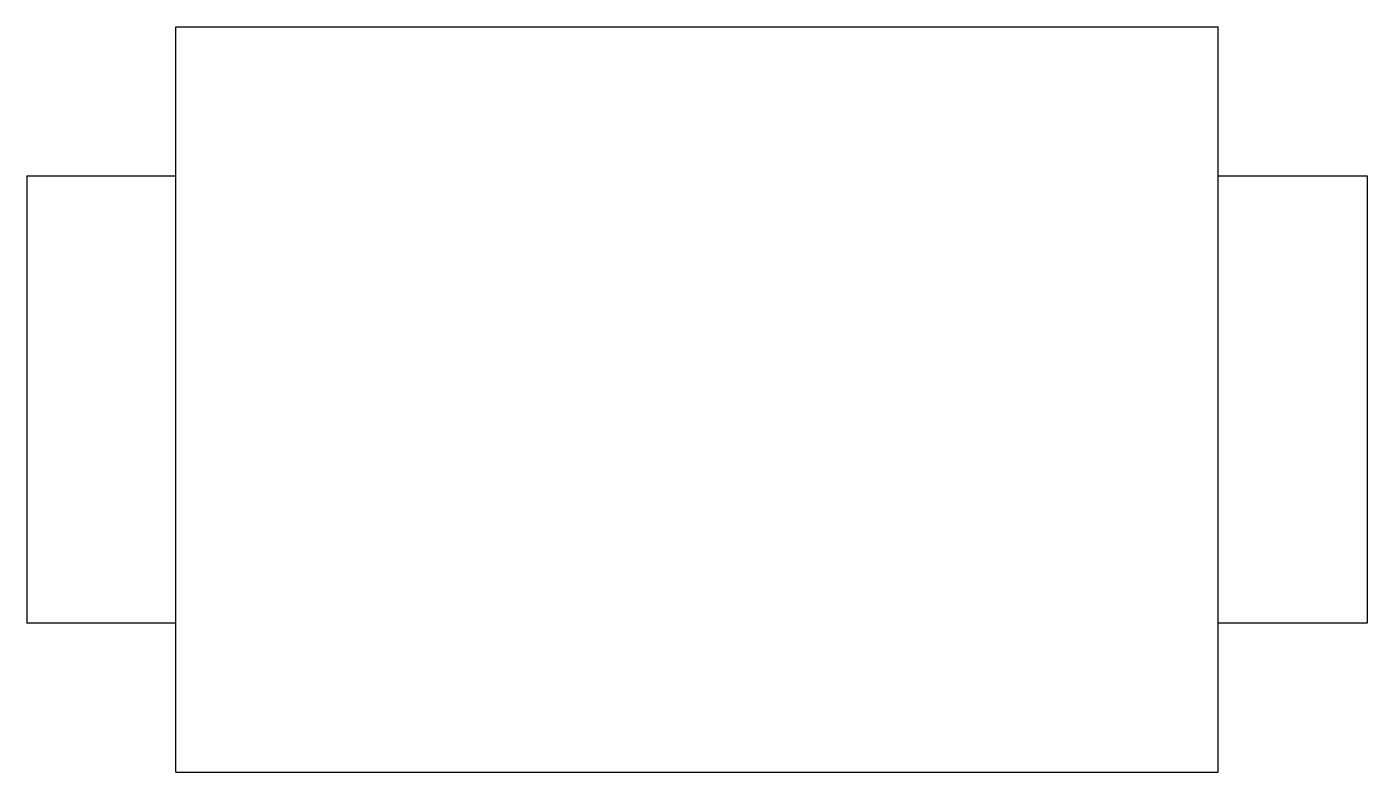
# Model space of a CAD drawing. Header units: metres. Extents: x -9 to 9, y 0 to 10.
import ezdxf

# ---------------------------------------------------------------- set-up
doc = ezdxf.new("R2010")
doc.units = ezdxf.units.M

msp = doc.modelspace()

# ---------------------------------------------------------------- linework, layer by layer
for points in [[(-7, 10), (-6.72, 10), (-6.44, 10), (-6.16, 10), (-5.88, 10), (-5.6, 10), (-5.32, 10), (-5.04, 10), (-4.76, 10), (-4.48, 10), (-4.2, 10), (-3.92, 10), (-3.64, 10), (-3.36, 10), (-3.08, 10), (-2.8, 10), (-2.52, 10), (-2.24, 10), (-1.96, 10), (-1.68, 10), (-1.4, 10), (-1.12, 10), (-0.84, 10), (-0.56, 10), (-0.28, 10), (0, 10), (0.28, 10), (0.56, 10), (0.84, 10), (1.12, 10), (1.4, 10), (1.68, 10), (1.96, 10), (2.24, 10), (2.52, 10), (2.8, 10), (3.08, 10), (3.36, 10), (3.64, 10), (3.92, 10), (4.2, 10), (4.48, 10), (4.76, 10), (5.04, 10), (5.32, 10), (5.6, 10), (5.88, 10), (6.16, 10), (6.44, 10), (6.72, 10), (7, 10)], [(-7, 0), (-7, 0.2), (-7, 0.4), (-7, 0.6), (-7, 0.8), (-7, 1), (-7, 1.2), (-7, 1.4), (-7, 1.6), (-7, 1.8), (-7, 2), (-7, 2.2), (-7, 2.4), (-7, 2.6), (-7, 2.8), (-7, 3), (-7, 3.2), (-7, 3.4), (-7, 3.6), (-7, 3.8), (-7, 4), (-7, 4.2), (-7, 4.4), (-7, 4.6), (-7, 4.8), (-7, 5), (-7, 5.2), (-7, 5.4), (-7, 5.6), (-7, 5.8), (-7, 6), (-7, 6.2), (-7, 6.4), (-7, 6.6), (-7, 6.8), (-7, 7), (-7, 7.2), (-7, 7.4), (-7, 7.6), (-7, 7.8), (-7, 8), (-7, 8.2), (-7, 8.4), (-7, 8.6), (-7, 8.8), (-7, 9), (-7, 9.2), (-7, 9.4), (-7, 9.6), (-7, 9.8), (-7, 10)], [(7, 0), (7, 0.2), (7, 0.4), (7, 0.6), (7, 0.8), (7, 1), (7, 1.2), (7, 1.4), (7, 1.6), (7, 1.8), (7, 2), (7, 2.2), (7, 2.4), (7, 2.6), (7, 2.8), (7, 3), (7, 3.2), (7, 3.4), (7, 3.6), (7, 3.8), (7, 4), (7, 4.2), (7, 4.4), (7, 4.6), (7, 4.8), (7, 5), (7, 5.2), (7, 5.4), (7, 5.6), (7, 5.8), (7, 6), (7, 6.2), (7, 6.4), (7, 6.6), (7, 6.8), (7, 7), (7, 7.2), (7, 7.4), (7, 7.6), (7, 7.8), (7, 8), (7, 8.2), (7, 8.4), (7, 8.6), (7, 8.8), (7, 9), (7, 9.2), (7, 9.4), (7, 9.6), (7, 9.8), (7, 10)], [(-9, 8), (-8.96, 8), (-8.92, 8), (-8.88, 8), (-8.84, 8), (-8.8, 8), (-8.76, 8), (-8.72, 8), (-8.68, 8), (-8.64, 8), (-8.6, 8), (-8.56, 8), (-8.52, 8), (-8.48, 8), (-8.44, 8), (-8.4, 8), (-8.36, 8), (-8.32, 8), (-8.28, 8), (-8.24, 8), (-8.2, 8), (-8.16, 8), (-8.12, 8), (-8.08, 8), (-8.04, 8), (-8, 8), (-7.96, 8), (-7.92, 8), (-7.88, 8), (-7.84, 8), (-7.8, 8), (-7.76, 8), (-7.72, 8), (-7.68, 8), (-7.64, 8), (-7.6, 8), (-7.56, 8), (-7.52, 8), (-7.48, 8), (-7.44, 8), (-7.4, 8), (-7.36, 8), (-7.32, 8), (-7.28, 8), (-7.24, 8), (-7.2, 8), (-7.16, 8), (-7.12, 8), (-7.08, 8), (-7.04, 8), (-7, 8)], [(-9, 8), (-9, 7.979), (-9, 7.958), (-9, 7.937), (-9, 7.898), (-9, 7.836), (-9, 7.774), (-9, 7.712), (-9, 7.617), (-9, 7.517), (-9, 7.417), (-9, 7.307), (-9, 7.174), (-9, 7.041), (-9, 6.908), (-9, 6.757), (-9, 6.597), (-9, 6.438), (-9, 6.276), (-9, 6.099), (-9, 5.921), (-9, 5.744), (-9, 5.561), (-9, 5.374), (-9, 5.187), (-9, 5), (-9, 4.813), (-9, 4.626), (-9, 4.439), (-9, 4.256), (-9, 4.079), (-9, 3.901), (-9, 3.724), (-9, 3.562), (-9, 3.403), (-9, 3.243), (-9, 3.092), (-9, 2.959), (-9, 2.826), (-9, 2.693), (-9, 2.583), (-9, 2.483), (-9, 2.383), (-9, 2.288), (-9, 2.226), (-9, 2.164), (-9, 2.102), (-9, 2.063), (-9, 2.042), (-9, 2.021), (-9, 2)], [(7, 8), (7.04, 8), (7.08, 8), (7.12, 8), (7.16, 8), (7.2, 8), (7.24, 8), (7.28, 8), (7.32, 8), (7.36, 8), (7.4, 8), (7.44, 8), (7.48, 8), (7.52, 8), (7.56, 8), (7.6, 8), (7.64, 8), (7.68, 8), (7.72, 8), (7.76, 8), (7.8, 8), (7.84, 8), (7.88, 8), (7.92, 8), (7.96, 8), (8, 8), (8.04, 8), (8.08, 8), (8.12, 8), (8.16, 8), (8.2, 8), (8.24, 8), (8.28, 8), (8.32, 8), (8.36, 8), (8.4, 8), (8.44, 8), (8.48, 8), (8.52, 8), (8.56, 8), (8.6, 8), (8.64, 8), (8.68, 8), (8.72, 8), (8.76, 8), (8.8, 8), (8.84, 8), (8.88, 8), (8.92, 8), (8.96, 8), (9, 8)], [(9, 8), (9, 7.979), (9, 7.958), (9, 7.937), (9, 7.898), (9, 7.836), (9, 7.774), (9, 7.712), (9, 7.617), (9, 7.517), (9, 7.417), (9, 7.307), (9, 7.174), (9, 7.041), (9, 6.908), (9, 6.757), (9, 6.597), (9, 6.438), (9, 6.276), (9, 6.099), (9, 5.921), (9, 5.744), (9, 5.561), (9, 5.374), (9, 5.187), (9, 5), (9, 4.813), (9, 4.626), (9, 4.439), (9, 4.256), (9, 4.079), (9, 3.901), (9, 3.724), (9, 3.562), (9, 3.403), (9, 3.243), (9, 3.092), (9, 2.959), (9, 2.826), (9, 2.693), (9, 2.583), (9, 2.483), (9, 2.383), (9, 2.288), (9, 2.226), (9, 2.164), (9, 2.102), (9, 2.063), (9, 2.042), (9, 2.021), (9, 2)], [(-7, 2), (-7.04, 2), (-7.08, 2), (-7.12, 2), (-7.16, 2), (-7.2, 2), (-7.24, 2), (-7.28, 2), (-7.32, 2), (-7.36, 2), (-7.4, 2), (-7.44, 2), (-7.48, 2), (-7.52, 2), (-7.56, 2), (-7.6, 2), (-7.64, 2), (-7.68, 2), (-7.72, 2), (-7.76, 2), (-7.8, 2), (-7.84, 2), (-7.88, 2), (-7.92, 2), (-7.96, 2), (-8, 2), (-8.04, 2), (-8.08, 2), (-8.12, 2), (-8.16, 2), (-8.2, 2), (-8.24, 2), (-8.28, 2), (-8.32, 2), (-8.36, 2), (-8.4, 2), (-8.44, 2), (-8.48, 2), (-8.52, 2), (-8.56, 2), (-8.6, 2), (-8.64, 2), (-8.68, 2), (-8.72, 2), (-8.76, 2), (-8.8, 2), (-8.84, 2), (-8.88, 2), (-8.92, 2), (-8.96, 2), (-9, 2)], [(9, 2), (8.96, 2), (8.92, 2), (8.88, 2), (8.84, 2), (8.8, 2), (8.76, 2), (8.72, 2), (8.68, 2), (8.64, 2), (8.6, 2), (8.56, 2), (8.52, 2), (8.48, 2), (8.44, 2), (8.4, 2), (8.36, 2), (8.32, 2), (8.28, 2), (8.24, 2), (8.2, 2), (8.16, 2), (8.12, 2), (8.08, 2), (8.04, 2), (8, 2), (7.96, 2), (7.92, 2), (7.88, 2), (7.84, 2), (7.8, 2), (7.76, 2), (7.72, 2), (7.68, 2), (7.64, 2), (7.6, 2), (7.56, 2), (7.52, 2), (7.48, 2), (7.44, 2), (7.4, 2), (7.36, 2), (7.32, 2), (7.28, 2), (7.24, 2), (7.2, 2), (7.16, 2), (7.12, 2), (7.08, 2), (7.04, 2), (7, 2)], [(-7, 0), (-6.72, 0), (-6.44, 0), (-6.16, 0), (-5.88, 0), (-5.6, 0), (-5.32, 0), (-5.04, 0), (-4.76, 0), (-4.48, 0), (-4.2, 0), (-3.92, 0), (-3.64, 0), (-3.36, 0), (-3.08, 0), (-2.8, 0), (-2.52, 0), (-2.24, 0), (-1.96, 0), (-1.68, 0), (-1.4, 0), (-1.12, 0), (-0.84, 0), (-0.56, 0), (-0.28, 0), (0, 0), (0.28, 0), (0.56, 0), (0.84, 0), (1.12, 0), (1.4, 0), (1.68, 0), (1.96, 0), (2.24, 0), (2.52, 0), (2.8, 0), (3.08, 0), (3.36, 0), (3.64, 0), (3.92, 0), (4.2, 0), (4.48, 0), (4.76, 0), (5.04, 0), (5.32, 0), (5.6, 0), (5.88, 0), (6.16, 0), (6.44, 0), (6.72, 0), (7, 0)]]:
    msp.add_lwpolyline(points)

doc.saveas('drawing.dxf')
